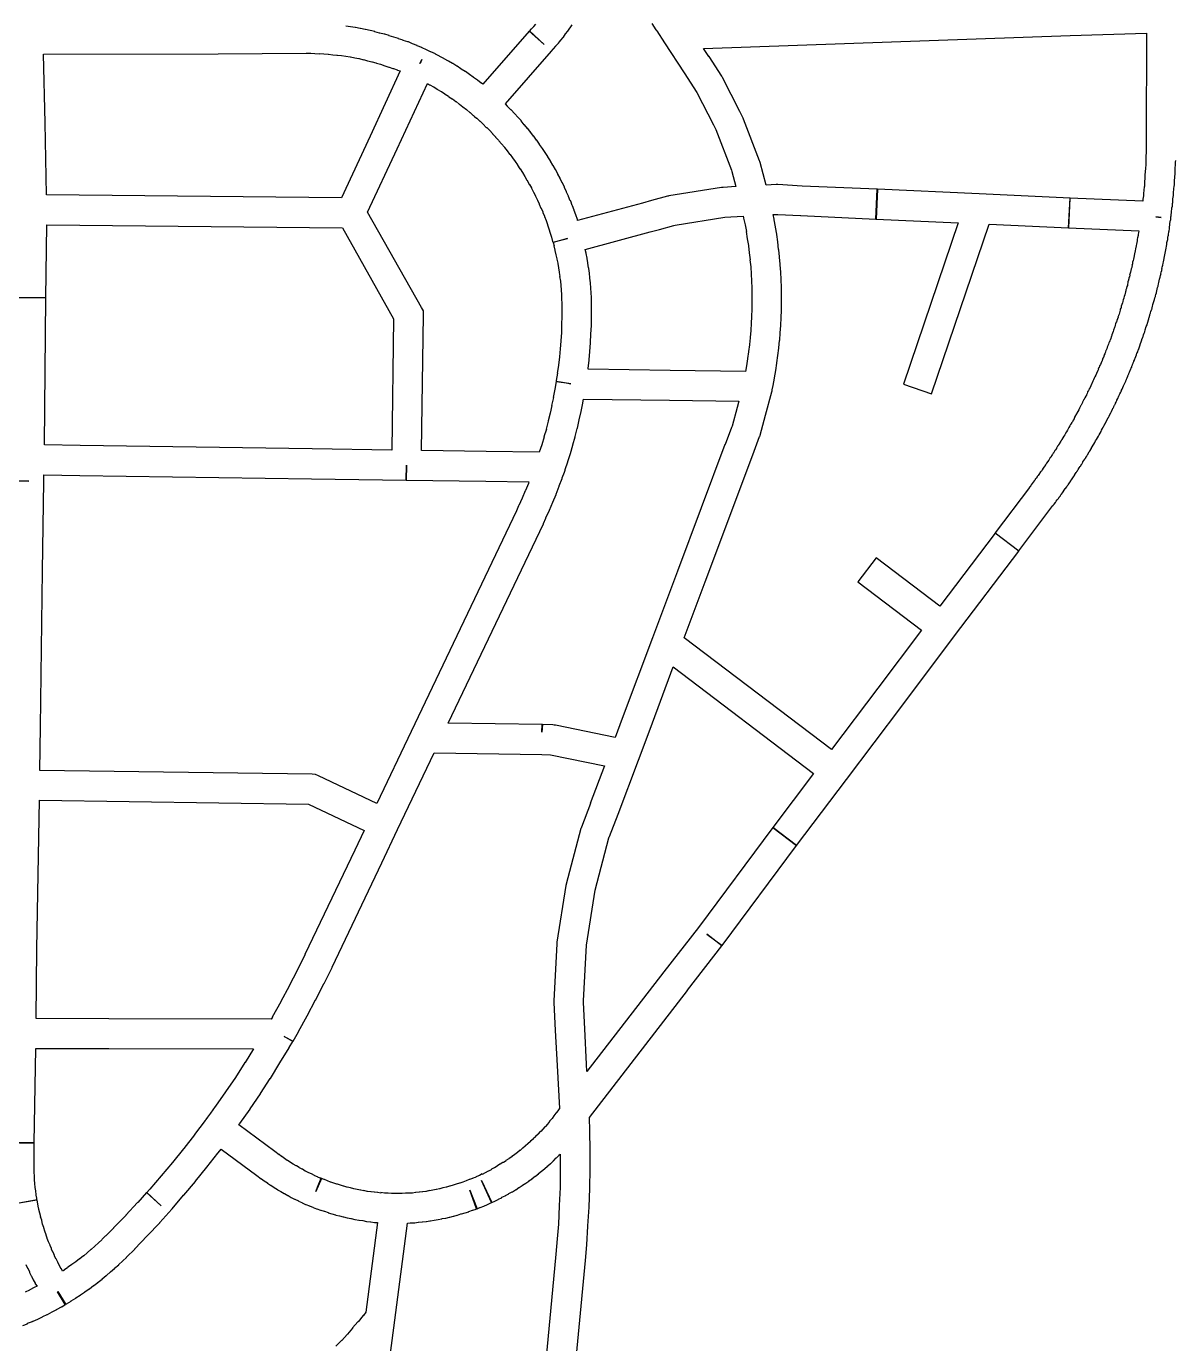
# Model space of a CAD drawing. Extents: x 0 to 1129, y 203 to 1017.
# Drawn here: x 725.52 to 768.95, y 365.07 to 414.87 of the extents above; entities that cross this region are included whole.
import ezdxf

# ---------------------------------------------------------------- set-up
doc = ezdxf.new("R2010")
doc.units = 0
doc.layers.get('0').update_dxf_attribs({"linetype": 'CONTINUOUS'})

msp = doc.modelspace()

# ---------------------------------------------------------------- linework, layer by layer
at = {"color": 1}
for points in [[(744.756019, 414.953049), (744.678397, 414.868383), (744.678397, 414.854384), (744.600797, 414.769718), (744.586799, 414.762719), (744.530354, 414.69923), (745.087754, 414.19123), (744.516243, 414.685119), (742.766465, 412.681341), (742.717088, 412.723674), (742.710089, 412.723674), (742.568977, 412.836563), (742.561978, 412.836563), (742.420867, 412.942408), (742.420867, 412.949407), (742.406869, 412.949407), (742.265758, 413.055252), (742.258759, 413.055252), (742.110581, 413.161074), (742.103582, 413.161074), (741.948359, 413.259851), (741.948359, 413.26685), (741.94136, 413.26685), (741.793205, 413.365651), (741.786206, 413.365651), (741.630961, 413.464406), (741.623962, 413.464406), (741.475807, 413.55614), (741.468807, 413.55614), (741.306541, 413.647873), (741.299542, 413.654872), (741.14432, 413.732495), (741.130321, 413.746493), (740.975099, 413.824115), (740.975099, 413.831114), (740.805766, 413.908737), (740.798767, 413.908737), (740.791768, 413.915736), (740.636545, 413.979247), (740.481323, 414.063914), (740.467325, 414.063914), (740.460326, 414.070913), (740.290993, 414.141446), (740.283993, 414.148445), (740.11466, 414.211956), (740.107661, 414.211956), (739.952461, 414.282489), (739.938237, 414.282489), (739.931238, 414.282489), (739.761905, 414.338934), (739.761905, 414.353158), (739.754906, 414.353158), (739.585572, 414.402535), (739.585572, 414.409534), (739.409172, 414.465979), (739.402173, 414.465979), (739.23284, 414.515356), (739.23284, 414.529355), (739.225841, 414.529355), (739.063552, 414.571688), (739.049553, 414.578687), (739.042554, 414.578687), (738.873221, 414.620998), (738.866222, 414.620998), (738.689844, 414.670398), (738.682845, 414.677397), (738.506445, 414.712686), (738.330045, 414.75502), (738.323046, 414.75502), (738.146668, 414.790286), (738.132444, 414.790286), (737.956066, 414.825575), (737.949067, 414.825575), (737.772667, 414.853797), (737.765668, 414.853797), (737.58929, 414.88202)], [(749.158482, 414.980391), (749.306638, 414.747569), (749.313637, 414.74057), (749.313637, 414.733571), (749.33486, 414.712348), (749.341859, 414.705348), (749.631148, 414.253793), (750.37197, 413.11786), (750.858792, 412.377038), (751.486748, 411.149348), (751.571415, 410.972971), (752.164081, 409.441927), (752.17808, 409.385482), (752.326235, 408.813971), (751.853524, 408.785749), (751.818235, 408.785749), (751.790013, 408.77875), (749.800369, 408.461261), (749.772146, 408.454262), (749.743924, 408.454262), (749.144191, 408.284928), (748.798457, 408.193195), (746.350191, 407.537017), (746.343192, 407.565239), (746.343192, 407.572238), (746.279703, 407.741572), (746.279703, 407.748571), (746.216214, 407.910837), (746.216214, 407.924835), (746.15977, 408.087124), (746.145546, 408.101123), (746.089101, 408.263412), (746.089101, 408.27741), (746.075103, 408.27741), (746.004525, 408.439676), (746.004525, 408.4539), (745.933992, 408.6091), (745.933992, 408.616099), (745.85637, 408.785433), (745.85637, 408.792432), (745.778747, 408.954698), (745.778747, 408.961697), (745.771748, 408.961697), (745.687081, 409.123964), (745.687081, 409.130963), (745.602415, 409.286162), (745.602415, 409.300386), (745.510704, 409.455586), (745.510704, 409.462585), (745.426037, 409.617807), (745.419038, 409.624807), (745.327305, 409.780051), (745.320305, 409.780051), (745.320305, 409.79405), (745.228594, 409.942228), (745.221595, 409.942228), (745.221595, 409.949227), (745.122818, 410.097382), (745.016973, 410.252604), (745.016973, 410.259603), (744.911151, 410.407759), (744.911151, 410.414758), (744.805329, 410.570003), (744.79833, 410.570003), (744.692508, 410.718158), (744.685509, 410.718158), (744.579687, 410.859269), (744.579687, 410.866268), (744.572687, 410.866268), (744.466865, 411.007379), (744.452641, 411.014378), (744.339753, 411.15549), (744.332753, 411.15549), (744.219865, 411.296601), (744.212865, 411.310599), (744.09291, 411.437599), (744.085911, 411.437599), (743.973022, 411.571643), (743.966023, 411.578642), (743.839023, 411.712687), (743.832023, 411.719686), (743.705046, 411.846686), (743.698047, 411.853685), (743.620447, 411.938351), (745.363158, 413.935085), (745.426669, 414.005641), (745.433668, 414.019639), (745.525379, 414.125483), (745.532378, 414.125483), (745.532378, 414.132482), (745.624112, 414.23126), (745.624112, 414.238259), (745.631111, 414.238259), (745.708734, 414.344081), (745.715733, 414.344081), (745.715733, 414.351081), (745.807444, 414.456903), (745.807444, 414.463902), (745.814443, 414.463902), (745.892042, 414.583835), (745.983776, 414.696724), (746.061376, 414.809613), (746.068375, 414.816612), (746.13893, 414.936567)], [(745.559652, 356.807347), (746.646185, 368.209124), (746.695586, 368.801791), (746.695586, 368.80879), (746.737919, 369.514346), (746.737919, 369.521345), (746.787297, 370.2269), (746.787297, 370.2339), (746.815519, 370.953566), (746.815519, 370.960565), (746.822518, 371.666121), (746.822518, 371.67312), (746.822518, 372.378676), (746.822518, 372.385675), (746.815519, 373.105319), (746.815519, 373.112318), (746.794296, 373.613251), (750.498474, 378.425162), (750.498474, 378.439161), (751.80374, 380.111339), (751.239296, 380.555827), (751.810784, 380.118406), (754.625962, 383.907228), (753.729895, 384.577517), (750.91474, 380.802783), (749.609451, 379.123561), (746.702562, 375.355894), (746.688564, 375.638116), (746.625053, 376.971605), (746.568608, 377.96645), (746.568608, 378.001739), (746.568608, 378.029961), (746.681497, 380.132494), (747.013097, 382.213894), (747.535231, 384.196494), (747.54223, 384.224716), (747.556228, 384.245939), (747.880783, 385.085562), (747.880783, 385.092561), (748.649828, 387.131605), (749.087295, 388.30285), (749.962184, 390.652339), (755.267961, 386.630672), (753.729828, 384.584561), (754.625895, 383.907228), (756.509739, 386.397827), (758.598184, 389.170672), (760.594895, 391.823561), (763.022006, 395.033827), (762.125961, 395.711161), (760.037517, 392.95245), (757.631561, 394.779827), (756.947161, 393.876716), (759.353117, 392.049339), (757.695073, 389.848005), (755.945295, 387.533783), (750.37845, 391.76005), (751.175739, 393.876716), (752.967828, 398.66745), (753.228895, 399.365961), (753.250118, 399.394183), (753.250118, 399.422406), (753.45474, 400.177339), (753.687585, 401.059294), (753.701583, 401.087517), (753.701583, 401.122783), (753.701583, 401.136781), (753.736872, 401.292004), (753.736872, 401.299003), (753.78625, 401.574181), (753.78625, 401.58118), (753.842694, 401.856358), (753.842694, 401.863357), (753.88505, 402.138535), (753.88505, 402.145534), (753.88505, 402.152533), (753.920316, 402.427688), (753.920316, 402.434687), (753.955583, 402.709843), (753.955583, 402.716842), (753.983805, 402.991997), (753.990804, 402.998996), (753.990804, 403.005996), (754.004802, 403.281151), (754.004802, 403.28815), (754.026026, 403.563305), (754.026026, 403.570305), (754.040024, 403.852527), (754.040024, 403.866525), (754.054248, 404.134659), (754.054248, 404.148657), (754.061247, 404.430879), (754.061247, 404.437878), (754.061247, 404.713034), (754.061247, 404.720033), (754.054248, 405.002255), (754.054248, 405.009254), (754.040024, 405.291476), (754.040024, 405.298475), (754.026026, 405.573653), (754.026026, 405.580652), (754.004802, 405.85583), (754.004802, 405.86283), (754.004802, 405.876828), (753.983579, 406.144939), (753.983579, 406.158937), (753.955357, 406.427048), (753.955357, 406.441046), (753.948358, 406.441046), (753.920136, 406.723269), (753.913137, 406.723269), (753.913137, 406.730268), (753.877848, 406.998356), (753.877848, 407.01258), (753.82847, 407.280669), (753.82847, 407.294893), (753.77907, 407.562981), (753.77907, 407.577205), (753.743803, 407.753583), (753.856692, 407.760582), (753.920181, 407.760582), (754.773892, 407.718271), (754.780891, 407.718271), (757.624269, 407.584204), (757.673669, 408.713093), (754.837335, 408.833026), (753.920113, 408.889471), (753.884847, 408.889471), (753.856625, 408.889471), (753.475602, 408.868248), (753.249824, 409.729026), (753.242825, 409.764292), (753.221602, 409.792514), (752.621891, 411.365914), (752.607893, 411.401181), (752.600894, 411.429403), (752.480961, 411.655181), (751.831849, 412.939315), (751.810626, 412.967537), (751.796628, 412.98876), (751.31685, 413.729605), (751.309851, 413.729605), (751.112296, 414.032982), (764.96234, 414.526871), (767.848073, 414.618582), (767.841074, 410.611026), (767.841074, 410.547538), (767.841074, 410.484049), (767.841074, 410.434649), (767.841074, 410.42765), (767.841074, 410.300627), (767.841074, 410.293628), (767.841074, 410.286629), (767.841074, 410.223118), (767.841074, 410.187829), (767.841074, 410.159606), (767.841074, 410.12434), (767.841074, 410.117341), (767.827076, 409.955052), (767.827076, 409.948053), (767.827076, 409.941054), (767.827076, 409.91983), (767.827076, 409.898607), (767.827076, 409.863341), (767.827076, 409.79983), (767.827076, 409.79283), (767.820077, 409.729342), (767.820077, 409.722343), (767.820077, 409.665898), (767.820077, 409.658899), (767.820077, 409.602455), (767.813078, 409.54601), (767.813078, 409.482499), (767.813078, 409.4755), (767.806079, 409.412011), (767.806079, 409.405012), (767.806079, 409.348567), (767.792081, 409.285056), (767.792081, 409.278057), (767.792081, 409.214568), (767.792081, 409.207569), (767.792081, 409.165236), (767.792081, 409.158237), (767.785081, 409.094726), (767.778082, 409.031214), (767.778082, 408.967726), (767.778082, 408.960726), (767.771083, 408.911326), (767.771083, 408.897328), (767.771083, 408.84795), (767.771083, 408.840951), (767.771083, 408.826953), (767.756859, 408.791687), (767.756859, 408.784687), (767.74986, 408.700021), (767.74986, 408.650643), (767.742861, 408.580065), (767.735862, 408.523621), (767.735862, 408.460132), (767.714639, 408.333132), (767.714639, 408.326133), (767.714639, 408.312135), (767.714639, 408.262734), (764.955905, 408.382668), (764.906505, 407.253779), (767.559394, 407.14089), (767.559394, 407.133891), (767.545396, 407.08449), (767.545396, 407.063267), (767.538397, 407.01389), (767.531398, 406.971534), (767.510174, 406.879823), (767.503175, 406.830423), (767.503175, 406.8092), (767.496176, 406.773911), (767.496176, 406.766911), (767.489177, 406.703423), (767.467954, 406.632845), (767.460955, 406.583467), (767.460955, 406.569469), (767.432733, 406.45658), (767.432733, 406.449581), (767.425734, 406.393136), (767.425734, 406.386137), (767.397511, 406.273248), (767.397511, 406.266249), (767.390512, 406.209805), (767.383513, 406.202806), (767.369515, 406.139317), (767.355517, 406.068739), (767.362516, 406.068739), (767.348518, 406.019361), (767.327294, 405.95585), (767.320295, 405.892361), (767.299072, 405.828873), (767.31307, 405.828873), (767.291847, 405.772428), (767.291847, 405.758204), (767.277623, 405.708826), (767.277623, 405.701827), (767.2564, 405.645383), (767.263399, 405.645383), (767.249175, 405.581894), (767.213909, 405.461961), (767.220908, 405.461961), (767.20691, 405.39845), (767.20691, 405.391451), (767.199911, 405.391451), (767.185912, 405.34914), (767.185912, 405.327917), (767.171914, 405.285583), (767.171914, 405.278584), (767.150691, 405.215096), (767.150691, 405.208097), (767.129468, 405.088141), (767.129468, 405.081142), (767.108245, 405.031764), (767.094247, 404.968253), (767.094247, 404.961254), (767.073023, 404.911854), (767.073023, 404.904854), (767.066024, 404.855454), (767.059025, 404.855454), (767.059025, 404.841456), (767.030803, 404.728567), (767.002581, 404.657989), (767.00958, 404.657989), (766.995356, 404.608611), (766.995356, 404.594613), (766.974133, 404.538169), (766.960135, 404.481724), (766.960135, 404.474725), (766.938911, 404.418281), (766.924913, 404.361836), (766.917914, 404.354837), (766.896691, 404.291326), (766.896691, 404.284327), (766.889692, 404.24906), (766.889692, 404.234836), (766.882693, 404.213613), (766.86147, 404.178324), (766.86147, 404.164326), (766.854471, 404.150102), (766.854471, 404.143103), (766.81216, 403.987881), (766.790937, 403.938503), (766.790937, 403.931504), (766.769714, 403.875059), (766.776713, 403.875059), (766.734379, 403.755104), (766.713156, 403.691615), (766.706157, 403.691615), (766.684934, 403.628126), (766.670936, 403.578726), (766.670936, 403.564728), (766.649713, 403.51535), (766.649713, 403.508351), (766.642714, 403.494353), (766.642714, 403.487354), (766.607425, 403.388553), (766.607425, 403.381554), (766.593426, 403.332154), (766.565204, 403.27571), (766.572203, 403.27571), (766.543981, 403.212221), (766.536982, 403.205222), (766.536982, 403.190998), (766.529983, 403.162776), (766.487627, 403.035798), (766.473629, 403.028799), (766.459405, 402.979422), (766.459405, 402.965198), (766.452406, 402.958198), (766.438407, 402.915865), (766.431408, 402.908866), (766.41741, 402.852422), (766.389188, 402.803044), (766.389188, 402.789046), (766.367965, 402.739646), (766.346742, 402.683201), (766.346742, 402.676202), (766.325518, 402.626802), (766.318519, 402.612804), (766.297296, 402.563403), (766.297296, 402.556404), (766.276073, 402.49996), (766.276073, 402.492961), (766.25485, 402.450627), (766.247851, 402.436629), (766.240852, 402.40134), (766.240852, 402.394341), (766.21263, 402.330852), (766.20563, 402.323853), (766.170364, 402.239186), (766.170364, 402.225188), (766.149141, 402.182855), (766.142142, 402.182855), (766.142142, 402.168857), (766.135143, 402.154858), (766.135143, 402.147859), (766.10692, 402.084371), (766.078698, 402.03497), (766.078698, 402.027971), (766.064474, 401.971527), (766.050476, 401.971527), (766.029253, 401.908038), (766.036252, 401.908038), (766.00803, 401.865682), (766.00803, 401.858683), (765.958652, 401.745794), (765.93043, 401.682306), (765.902208, 401.625861), (765.902208, 401.618862), (765.873985, 401.569484), (765.852762, 401.51304), (765.852762, 401.506041), (765.82454, 401.463708), (765.82454, 401.456708), (765.796318, 401.393197), (765.789319, 401.371974), (765.78232, 401.364975), (765.747053, 401.280308), (765.718831, 401.223864), (765.690609, 401.174486), (765.690609, 401.160262), (765.68361, 401.160262), (765.655387, 401.110885), (765.662386, 401.110885), (765.62712, 401.05444), (765.62712, 401.047441), (765.605897, 400.998063), (765.612896, 400.998063), (765.57763, 400.941619), (765.57763, 400.93462), (765.57763, 400.927621), (765.549407, 400.878221), (765.542408, 400.871222), (765.521185, 400.828888), (765.499962, 400.772444), (765.499962, 400.765445), (765.485964, 400.765445), (765.436564, 400.659623), (765.436564, 400.652623), (765.408341, 400.596179), (765.401342, 400.596179), (765.380119, 400.546801), (765.37312, 400.539802), (765.32372, 400.43398), (765.288453, 400.370469), (765.260231, 400.314025), (765.232009, 400.271714), (765.232009, 400.264715), (765.19672, 400.20827), (765.19672, 400.201271), (765.161431, 400.151894), (765.161431, 400.137895), (765.133209, 400.095562), (765.133209, 400.088563), (765.111985, 400.046252), (765.111985, 400.032028), (765.076696, 399.98265), (765.048474, 399.926206), (765.048474, 399.919207), (765.013208, 399.876896), (765.013208, 399.869897), (764.984985, 399.820519), (764.949719, 399.764075), (764.921497, 399.707631), (764.914498, 399.700631), (764.886275, 399.658298), (764.865052, 399.608898), (764.829763, 399.538365), (764.794474, 399.488965), (764.794474, 399.481966), (764.759208, 399.432566), (764.759208, 399.425566), (764.723941, 399.376166), (764.73094, 399.376166), (764.653318, 399.249166), (764.653318, 399.242167), (764.632095, 399.213945), (764.625096, 399.206946), (764.603873, 399.171679), (764.596873, 399.16468), (764.561607, 399.108236), (764.561607, 399.101237), (764.52634, 399.051859), (764.498118, 399.002481), (764.491119, 398.995482), (764.448786, 398.924927), (764.448786, 398.917928), (764.413519, 398.861483), (764.40652, 398.854484), (764.392522, 398.840486), (764.357255, 398.784041), (764.336032, 398.741708), (764.322034, 398.734709), (764.300811, 398.685331), (764.286587, 398.678332), (764.265364, 398.628955), (764.251366, 398.614956), (764.230143, 398.572623), (764.216144, 398.572623), (764.194921, 398.53029), (764.180923, 398.523291), (764.1597, 398.466846), (764.075033, 398.353957), (764.05381, 398.318668), (764.039812, 398.297445), (764.004523, 398.255089), (764.004523, 398.24809), (763.997524, 398.24809), (763.990525, 398.219868), (763.969302, 398.20587), (763.948078, 398.170581), (763.93408, 398.156582), (763.93408, 398.149583), (763.912857, 398.10725), (763.891634, 398.086027), (763.877636, 398.05076), (763.863412, 398.043761), (763.856413, 398.036762), (763.849414, 398.029763), (763.785902, 397.931008), (763.750613, 397.895719), (763.722391, 397.853385), (763.715392, 397.839387), (763.680125, 397.797054), (763.680125, 397.790055), (763.644836, 397.747699), (763.644836, 397.733701), (763.609547, 397.691345), (763.567236, 397.641967), (763.531947, 397.585523), (763.496658, 397.536145), (763.461392, 397.486745), (763.461392, 397.479746), (763.426125, 397.444457), (763.426125, 397.437458), (762.127903, 395.730036), (763.031014, 395.045636), (764.315103, 396.75308), (764.322102, 396.760079), (764.350324, 396.802435), (764.357323, 396.802435), (764.357323, 396.809434), (764.406701, 396.865879), (764.44199, 396.915279), (764.477256, 396.971723), (764.51959, 397.021101), (764.554879, 397.077545), (764.561878, 397.077545), (764.561878, 397.084544), (764.597144, 397.126855), (764.597144, 397.133854), (764.632433, 397.183232), (764.639433, 397.190231), (764.674699, 397.232564), (764.702921, 397.274898), (764.780544, 397.394853), (764.794542, 397.401852), (764.801541, 397.408852), (764.801541, 397.415851), (764.829763, 397.45114), (764.836762, 397.465138), (764.850761, 397.500427), (764.864985, 397.507426), (764.871984, 397.521424), (764.900206, 397.549647), (764.907205, 397.57087), (764.914204, 397.577869), (764.935427, 397.613158), (764.942426, 397.620157), (764.977715, 397.662468), (764.977715, 397.676692), (764.984714, 397.683691), (765.019981, 397.726024), (765.019981, 397.733023), (765.090559, 397.838845), (765.125826, 397.89529), (765.125826, 397.902289), (765.161092, 397.9446), (765.161092, 397.958824), (765.196381, 398.001134), (765.20338, 398.008134), (765.20338, 398.015133), (765.231602, 398.06451), (765.238602, 398.071509), (765.266824, 398.11382), (765.273823, 398.120819), (765.309112, 398.177264), (765.344401, 398.226641), (765.365624, 398.254863), (765.365624, 398.261863), (765.400913, 398.318307), (765.407912, 398.325306), (765.450246, 398.395839), (765.450246, 398.402838), (765.485535, 398.459283), (765.520801, 398.50866), (765.520801, 398.522884), (765.556068, 398.565195), (765.556068, 398.572194), (765.591357, 398.628639), (765.591357, 398.635638), (765.61258, 398.66386), (765.619579, 398.670859), (765.690135, 398.790792), (765.697134, 398.805016), (765.732423, 398.854394), (765.732423, 398.861393), (765.767712, 398.917837), (765.760713, 398.917837), (765.796002, 398.974282), (765.838313, 399.03777), (765.866535, 399.080104), (765.894757, 399.143615), (765.901756, 399.143615), (765.929978, 399.20006), (765.929978, 399.207059), (765.965267, 399.256459), (766.000534, 399.312903), (766.000534, 399.319902), (766.0358, 399.376347), (766.0358, 399.383346), (766.064023, 399.432746), (766.099312, 399.489191), (766.099312, 399.49619), (766.134601, 399.552634), (766.134601, 399.559633), (766.155824, 399.609011), (766.184046, 399.665455), (766.191045, 399.672454), (766.219267, 399.728899), (766.226266, 399.735898), (766.254489, 399.785276), (766.282711, 399.848787), (766.28971, 399.848787), (766.317932, 399.905231), (766.317932, 399.91223), (766.381444, 400.018075), (766.381444, 400.025074), (766.402667, 400.081519), (766.416891, 400.088518), (766.438114, 400.130874), (766.438114, 400.137873), (766.438114, 400.151871), (766.501625, 400.257693), (766.501625, 400.264692), (766.529847, 400.31407), (766.55807, 400.370514), (766.565069, 400.377513), (766.565069, 400.384512), (766.579067, 400.43389), (766.593065, 400.43389), (766.614288, 400.490334), (766.614288, 400.504333), (766.64251, 400.553733), (766.64951, 400.560732), (766.677732, 400.617176), (766.677732, 400.624175), (766.705954, 400.666531), (766.705954, 400.68053), (766.734176, 400.72993), (766.734176, 400.736929), (766.769443, 400.80044), (766.811799, 400.899218), (766.811799, 400.906217), (766.818798, 400.913216), (766.818798, 400.927214), (766.84702, 400.976615), (766.875242, 401.040103), (766.882241, 401.047102), (766.910463, 401.096503), (766.896465, 401.096503), (766.931732, 401.159991), (766.959954, 401.223503), (766.988176, 401.287014), (767.044621, 401.406947), (767.065844, 401.463391), (767.065844, 401.470391), (767.094066, 401.519791), (767.094066, 401.533789), (767.122288, 401.583167), (767.122288, 401.590166), (767.15051, 401.64661), (767.15051, 401.653609), (767.171734, 401.710054), (767.185732, 401.731277), (767.185732, 401.745275), (767.206955, 401.794675), (767.206955, 401.801674), (767.242221, 401.893385), (767.25622, 401.893385), (767.25622, 401.900384), (767.277443, 401.977984), (767.291667, 401.977984), (767.291667, 401.992208), (767.298666, 402.013431), (767.298666, 402.02743), (767.326888, 402.069763), (767.326888, 402.076762), (767.326888, 402.083761), (767.348111, 402.140206), (767.348111, 402.147205), (767.369334, 402.203649), (767.376333, 402.210648), (767.404556, 402.274159), (767.397556, 402.274159), (767.41878, 402.323537), (767.447002, 402.387048), (767.468225, 402.450537), (767.489448, 402.521093), (767.503446, 402.528092), (767.51767, 402.570402), (767.51767, 402.577402), (767.538893, 402.633846), (767.538893, 402.640845), (767.545892, 402.640845), (767.59527, 402.789001), (767.59527, 402.810224), (767.609268, 402.817223), (767.609268, 402.824222), (767.616267, 402.845445), (767.630491, 402.887778), (767.651714, 402.95129), (767.679937, 403.014778), (767.679937, 403.021777), (767.679937, 403.028777), (767.715226, 403.12051), (767.715226, 403.127509), (767.722225, 403.141507), (767.736223, 403.205019), (767.736223, 403.212018), (767.764445, 403.275506), (767.785668, 403.324907), (767.785668, 403.338905), (767.799892, 403.388282), (767.799892, 403.395282), (767.842203, 403.522282), (767.842203, 403.529281), (767.870425, 403.592792), (767.891649, 403.656303), (767.933982, 403.811503), (767.940981, 403.811503), (767.940981, 403.832726), (767.940981, 403.839725), (767.94798, 403.867947), (767.969203, 403.903236), (767.969203, 403.910236), (767.983201, 403.959613), (767.983201, 403.973611), (768.004425, 404.030056), (768.004425, 404.044054), (768.018423, 404.093432), (768.039646, 404.156943), (768.046645, 404.163942), (768.060643, 404.227431), (768.081866, 404.290919), (768.095865, 404.347364), (768.095865, 404.361588), (768.117088, 404.432121), (768.152354, 404.54501), (768.152354, 404.552009), (768.166578, 404.608453), (768.187801, 404.664898), (768.187801, 404.678896), (768.201799, 404.73534), (768.223023, 404.798829), (768.223023, 404.805828), (768.251245, 404.932828), (768.265243, 404.996317), (768.286466, 405.052761), (768.286466, 405.066985), (768.286466, 405.073985), (768.300464, 405.123385), (768.300464, 405.137383), (768.321687, 405.186783), (768.321687, 405.193782), (768.342911, 405.320805), (768.364134, 405.384294), (768.364134, 405.391293), (768.378132, 405.454804), (768.399355, 405.525359), (768.392356, 405.525359), (768.406354, 405.57476), (768.406354, 405.581759), (768.427577, 405.645247), (768.427577, 405.652247), (768.441575, 405.715758), (768.434576, 405.715758), (768.4488, 405.772202), (768.470023, 405.842735), (768.470023, 405.849734), (768.477023, 405.913246), (768.498246, 405.96969), (768.505245, 406.033179), (768.533467, 406.167246), (768.533467, 406.174245), (768.547465, 406.237734), (768.575687, 406.357689), (768.575687, 406.364688), (768.582687, 406.428177), (768.589686, 406.491666), (768.589686, 406.498665), (768.610909, 406.555109), (768.610909, 406.562108), (768.617908, 406.625597), (768.617908, 406.632596), (768.617908, 406.639595), (768.624907, 406.69604), (768.624907, 406.703039), (768.64613, 406.773572), (768.653129, 406.815928), (768.660128, 406.886461), (768.660128, 406.89346), (768.667127, 406.949904), (768.681126, 406.963903), (768.688125, 407.013303), (768.688125, 407.020302), (768.688125, 407.027301), (768.695124, 407.083745), (768.695124, 407.097969), (768.702123, 407.14028), (768.702123, 407.154504), (768.716121, 407.210949), (768.716121, 407.224947), (768.72312, 407.281391), (768.72312, 407.295615), (768.730119, 407.35206), (768.737119, 407.415548), (768.751117, 407.479037), (768.751117, 407.486036), (768.758116, 407.549548), (768.765115, 407.549548), (768.765115, 407.556547), (768.765115, 407.591813), (768.765115, 407.613036), (768.772114, 407.676525), (768.772114, 407.683524), (768.779113, 407.690523), (768.779113, 407.746968), (768.779113, 407.753967), (768.793111, 407.817455), (768.800111, 407.8739), (768.800111, 407.888124), (768.80711, 407.958657), (768.814109, 408.015101), (768.828107, 408.078613), (768.835106, 408.17739), (768.842105, 408.212657), (768.842105, 408.219656), (768.849104, 408.3537), (768.863103, 408.417212), (768.870102, 408.473656), (768.870102, 408.544212), (768.877101, 408.600656), (768.8841, 408.699434), (768.8841, 408.706433), (768.8841, 408.741699), (768.8841, 408.748698), (768.898324, 408.81221), (768.905323, 408.882765), (768.905323, 408.946254), (768.912322, 409.002698), (768.912322, 409.06621), (768.912322, 409.073209), (768.919321, 409.136698), (768.919321, 409.143697), (768.919321, 409.157921), (768.919321, 409.207298), (768.919321, 409.214297), (768.933319, 409.277786), (768.933319, 409.284785), (768.933319, 409.34123), (768.933319, 409.348229), (768.933319, 409.404673), (768.933319, 409.411672), (768.940319, 409.475161), (768.940319, 409.48216), (768.940319, 409.545671), (768.947318, 409.602116), (768.947318, 409.616114), (768.947318, 409.672559), (768.947318, 409.736047), (768.947318, 409.743046), (768.954317, 409.806558)], [(736.084956, 413.857711), (736.247222, 413.857711), (736.26122, 413.857711), (736.42351, 413.850712), (736.599887, 413.836714), (736.599887, 413.850712), (736.755109, 413.829489), (736.917376, 413.82249), (736.9316, 413.82249), (737.093866, 413.801266), (737.100865, 413.801266), (737.249021, 413.787268), (737.270244, 413.787268), (737.425444, 413.766045), (737.587733, 413.744822), (737.594732, 413.744822), (737.749977, 413.7166), (737.763975, 413.7166), (737.926264, 413.681333), (737.926264, 413.688332), (738.081486, 413.653066), (738.095484, 413.653066), (738.257773, 413.610733), (738.257773, 413.617732), (738.412973, 413.575376), (738.419972, 413.575376), (738.575194, 413.525998), (738.582193, 413.525998), (738.730371, 413.490709), (738.751594, 413.48371), (738.899772, 413.441377), (738.906772, 413.441377), (739.069038, 413.384932), (739.217216, 413.335555), (739.224215, 413.335555), (739.37237, 413.27911), (739.386594, 413.27911), (739.53475, 413.22971), (739.541749, 413.222711), (739.640549, 413.187422), (738.504594, 410.717977), (737.425082, 408.389644), (726.277305, 408.502533), (726.22086, 411.225977), (726.164416, 413.822422), (732.761371, 413.83642), (736.084956, 413.857711)], [(740.4594, 413.617845), (740.395889, 413.469667), (740.38889, 413.469667), (740.4594, 413.617845)], [(740.671044, 412.707667), (740.755711, 412.658289), (740.76271, 412.658289), (740.903821, 412.580667), (740.91082, 412.580667), (741.044865, 412.496), (741.051864, 412.489001), (741.192975, 412.404334), (741.199974, 412.404334), (741.334041, 412.319668), (741.34104, 412.312668), (741.475107, 412.228002), (741.482106, 412.214004), (741.609106, 412.129337), (741.616105, 412.129337), (741.750149, 412.030559), (741.757148, 412.030559), (741.877081, 411.931781), (741.89108, 411.924782), (742.01808, 411.825982), (742.14508, 411.734271), (742.159078, 411.720273), (742.279011, 411.614451), (742.28601, 411.614451), (742.405966, 411.508606), (742.419964, 411.501607), (742.455253, 411.466318), (742.532853, 411.395762), (742.539852, 411.395762), (742.652741, 411.289918), (742.666739, 411.282919), (742.779628, 411.17003), (742.786627, 411.17003), (742.899516, 411.050097), (742.91374, 411.043097), (743.026629, 410.930209), (743.132451, 410.81732), (743.13945, 410.803321), (743.245272, 410.690433), (743.252271, 410.683433), (743.358093, 410.570545), (743.372092, 410.549321), (743.477936, 410.436433), (743.477936, 410.429433), (743.583758, 410.302411), (743.583758, 410.295412), (743.68958, 410.168412), (743.68958, 410.161413), (743.781314, 410.041479), (743.795312, 410.027481), (743.887023, 409.907526), (743.887023, 409.900526), (743.985823, 409.76646), (743.992822, 409.75946), (744.084533, 409.63246), (744.084533, 409.625461), (744.1692, 409.491417), (744.183424, 409.484418), (744.268091, 409.350374), (744.268091, 409.343375), (744.359802, 409.202263), (744.359802, 409.195264), (744.437424, 409.061198), (744.444423, 409.054198), (744.522046, 408.898976), (744.536044, 408.898976), (744.606622, 408.771976), (744.606622, 408.757978), (744.684222, 408.6098), (744.754777, 408.468689), (744.761776, 408.454691), (744.832354, 408.299446), (744.839354, 408.299446), (744.902842, 408.158335), (744.902842, 408.151336), (744.966354, 408.00318), (744.973353, 407.996181), (745.036841, 407.85507), (745.036841, 407.841072), (745.10033, 407.692916), (745.10033, 407.685917), (745.156775, 407.537739), (745.156775, 407.53074), (745.213219, 407.375518), (745.213219, 407.368519), (745.262619, 407.220364), (745.319064, 407.058074), (745.319064, 407.051075), (745.368464, 406.90292), (745.361465, 406.90292), (745.403798, 406.740631), (745.417796, 406.726633), (745.417796, 406.719634), (745.96813, 406.846656), (745.424863, 406.705545), (745.46013, 406.571478), (745.45313, 406.571478), (745.495441, 406.409189), (745.495441, 406.395191), (745.53073, 406.239946), (745.566019, 406.07768), (745.566019, 406.070681), (745.601286, 405.915481), (745.601286, 405.901257), (745.629508, 405.746057), (745.629508, 405.739058), (745.65773, 405.576792), (745.65773, 405.569793), (745.678953, 405.421615), (745.671954, 405.421615), (745.700177, 405.245237), (745.714175, 405.075904), (745.714175, 405.068905), (745.728173, 404.906615), (745.728173, 404.899616), (745.735172, 404.737327), (745.735172, 404.730328), (745.742171, 404.575083), (745.742171, 404.561085), (745.74917, 404.40584), (745.74917, 404.398841), (745.74917, 404.229508), (745.74917, 404.222509), (745.74917, 403.912064), (745.74917, 403.905065), (745.742171, 403.601688), (745.742171, 403.594689), (745.735172, 403.291311), (745.735172, 403.284312), (745.713949, 402.995023), (745.713949, 402.9738), (745.685727, 402.684511), (745.685727, 402.677511), (745.664504, 402.374111), (745.664504, 402.367112), (745.629237, 402.070779), (745.629237, 402.056781), (745.579837, 401.760447), (745.594061, 401.760447), (745.544661, 401.485292), (745.544661, 401.478293), (745.537662, 401.450071), (745.918639, 401.400693), (746.095039, 401.358337), (745.537662, 401.450071), (745.495306, 401.160782), (745.495306, 401.153782), (745.431817, 400.843338), (745.438816, 400.843338), (745.368283, 400.539938), (745.382281, 400.539938), (745.311748, 400.250671), (745.311748, 400.243672), (745.24117, 399.954383), (745.24117, 399.940385), (745.156504, 399.644052), (745.170728, 399.644052), (745.078994, 399.354762), (745.085993, 399.354762), (744.99426, 399.051385), (745.001259, 399.051385), (744.902458, 398.77623), (742.898681, 398.804452), (740.450414, 398.839718), (740.52097, 403.954985), (740.52097, 404.117274), (740.450414, 404.244274), (738.411347, 407.849651), (739.526148, 410.241496), (740.671044, 412.707667)], [(764.963333, 408.382577), (761.527266, 408.537822), (757.689044, 408.7142), (757.6326, 407.585311), (760.737044, 407.4442), (758.662734, 401.341155), (759.728111, 400.981311), (761.908289, 407.387755), (764.906889, 407.253688), (764.963333, 408.382577)], [(719.638444, 407.443996), (725.155889, 407.387552), (725.1206, 404.621774), (726.249489, 404.607776), (726.284778, 407.373554), (737.460778, 407.253598), (739.394, 403.817554), (739.323444, 398.850443), (736.317778, 398.89982), (727.547711, 399.026843), (726.200111, 399.048066), (726.249489, 404.607844), (725.1206, 404.614843), (725.064155, 398.504709), (725.042932, 397.686265), (725.607377, 397.672266), (725.042932, 397.679266), (725.007643, 394.864088), (721.691555, 394.906444), (719.50431, 394.927667), (719.532532, 397.531178), (719.60311, 404.685489), (719.638444, 407.443996)], [(752.609044, 407.691042), (752.623268, 407.627531), (752.623268, 407.620532), (752.679713, 407.373599), (752.679713, 407.3666), (752.72909, 407.1126), (752.722091, 407.1126), (752.764447, 406.844511), (752.764447, 406.837512), (752.806758, 406.583512), (752.806758, 406.569514), (752.83498, 406.315514), (752.83498, 406.308515), (752.870269, 406.040381), (752.86327, 406.040381), (752.891492, 405.779337), (752.891492, 405.772338), (752.905716, 405.511271), (752.905716, 405.504272), (752.919714, 405.250272), (752.919714, 405.243273), (752.933938, 404.982228), (752.933938, 404.968004), (752.940938, 404.714004), (752.940938, 404.700006), (752.940938, 404.446006), (752.940938, 404.439007), (752.933938, 404.170896), (752.933938, 404.163897), (752.919714, 403.909897), (752.919714, 403.902898), (752.912715, 403.641831), (752.912715, 403.634832), (752.898717, 403.380832), (752.898717, 403.373833), (752.870495, 403.112766), (752.870495, 403.098768), (752.842273, 402.844768), (752.842273, 402.830769), (752.806984, 402.576769), (752.806984, 402.56977), (752.771717, 402.31577), (752.771717, 402.301772), (752.729384, 402.040705), (752.736383, 402.040705), (752.694027, 401.829039), (749.843583, 401.864305), (746.746205, 401.906661), (746.746205, 401.927884), (746.746205, 401.934883), (746.781494, 402.252372), (746.781494, 402.259371), (746.809716, 402.576882), (746.816715, 402.583881), (746.837938, 402.90137), (746.837938, 402.915368), (746.851937, 403.23288), (746.851937, 403.239879), (746.87316, 403.557367), (746.87316, 403.564367), (746.880159, 403.881878), (746.880159, 403.888877), (746.880159, 404.206366), (746.880159, 404.22059), (746.880159, 404.227589), (746.880159, 404.234588), (746.880159, 404.418055), (746.880159, 404.432053), (746.87316, 404.608453), (746.87316, 404.615452), (746.866161, 404.79183), (746.866161, 404.798829), (746.851937, 404.975229), (746.851937, 404.982228), (746.837938, 405.16565), (746.837938, 405.179874), (746.816715, 405.356252), (746.816715, 405.363251), (746.802717, 405.539651), (746.795718, 405.54665), (746.774495, 405.723028), (746.774495, 405.730027), (746.767496, 405.744251), (746.739274, 405.920629), (746.739274, 405.927628), (746.711051, 406.096961), (746.711051, 406.10396), (746.711051, 406.110959), (746.675785, 406.280293), (746.675785, 406.287292), (746.675785, 406.294291), (746.640518, 406.435402), (749.095852, 407.098647), (749.441563, 407.197402), (749.984829, 407.34558), (750.041274, 407.359578), (751.918074, 407.655911), (752.609044, 407.691042)], [(768.208889, 407.676818), (768.3994, 407.648596), (768.208889, 407.669819), (768.208889, 407.676818)], [(746.576556, 400.776508), (749.829178, 400.734152), (752.439711, 400.698885), (752.376222, 400.466063), (752.192778, 399.760508), (752.171555, 399.711108), (751.924599, 399.069041), (751.9176, 399.069041), (750.125466, 394.27833), (749.180044, 391.759485), (748.037022, 388.704441), (747.768933, 387.984774), (745.5182, 388.450441), (745.461755, 388.45744), (745.419422, 388.464439), (745.024311, 388.471438), (745.017312, 388.471438), (745.003313, 388.189216), (745.010313, 388.471438), (741.461357, 388.527883), (745.059713, 396.07026), (745.059713, 396.077259), (745.151424, 396.281882), (745.151424, 396.288881), (745.28549, 396.578147), (745.28549, 396.585146), (745.412468, 396.881502), (745.419467, 396.881502), (745.419467, 396.888502), (745.539423, 397.177768), (745.539423, 397.184767), (745.659356, 397.488145), (745.659356, 397.495144), (745.772245, 397.784433), (745.772245, 397.791432), (745.772245, 397.80543), (745.849867, 398.017097), (745.878089, 398.094719), (745.878089, 398.101718), (745.885089, 398.115717), (745.983866, 398.41205), (745.983866, 398.419049), (746.0756, 398.722449), (746.0756, 398.729448), (746.167311, 399.039893), (746.17431, 399.039893), (746.17431, 399.046892), (746.251932, 399.357336), (746.251932, 399.364335), (746.336599, 399.67478), (746.343598, 399.681779), (746.414176, 399.992223), (746.414176, 399.999223), (746.484709, 400.309667), (746.484709, 400.316666), (746.54822, 400.627111), (746.54822, 400.63411), (746.576556, 400.776508)], [(739.880822, 398.285953), (739.873823, 397.714442), (742.886556, 397.672131), (744.509312, 397.650908), (744.495313, 397.601508), (744.495313, 397.594509), (744.375358, 397.319331), (744.368359, 397.312332), (744.25547, 397.037154), (744.25547, 397.030154), (744.128492, 396.754977), (744.121493, 396.747977), (744.036826, 396.550422), (740.06456, 388.217822), (738.759271, 385.494355), (736.557938, 386.531533), (736.437982, 386.587977), (736.318049, 386.594977), (726.023982, 386.743154), (726.052204, 388.38711), (726.129826, 394.292599), (726.17216, 397.665154), (726.179159, 397.919154), (727.533826, 397.897931), (736.296803, 397.770909), (739.866937, 397.714464), (739.880822, 398.285953)], [(740.925044, 387.406535), (744.996111, 387.343046), (745.320667, 387.336047), (747.366778, 386.912714), (746.830556, 385.494536), (746.837555, 385.494536), (746.491821, 384.591425), (746.484822, 384.563202), (746.477823, 384.541979), (745.913378, 382.446468), (745.913378, 382.425245), (745.906379, 382.389956), (745.567713, 380.252134), (745.560714, 380.216845), (745.560714, 380.188622), (745.454892, 378.029645), (745.447892, 377.994356), (745.454892, 377.966134), (745.504269, 376.9078), (745.574825, 375.581356), (745.659491, 373.958578), (745.610091, 373.895067), (745.610091, 373.888068), (745.539558, 373.78929), (745.532559, 373.782291), (745.454959, 373.683536), (745.454959, 373.676537), (745.384381, 373.584803), (745.377382, 373.570805), (745.292715, 373.479071), (745.292715, 373.472072), (745.208049, 373.373317), (745.215048, 373.373317), (745.130381, 373.281583), (745.116383, 373.267585), (745.038761, 373.182919), (745.031761, 373.175919), (744.954139, 373.084186), (744.940141, 373.084186), (744.862541, 372.999519), (744.855542, 372.985521), (744.763808, 372.900854), (744.756809, 372.893855), (744.672143, 372.809189), (744.672143, 372.80219), (744.573365, 372.72459), (744.573365, 372.717591), (744.474587, 372.625857), (744.375809, 372.548257), (744.36881, 372.541258), (744.284143, 372.456591), (744.270145, 372.456591), (744.178412, 372.371925), (744.178412, 372.378924), (744.079634, 372.301324), (744.072635, 372.294325), (743.973834, 372.223769), (743.966835, 372.209771), (743.868058, 372.139216), (743.861058, 372.132217), (743.762303, 372.068705), (743.755304, 372.061706), (743.635348, 371.991173), (743.649572, 371.984174), (743.543728, 371.920663), (743.52973, 371.920663), (743.423908, 371.85013), (743.416908, 371.85013), (743.318131, 371.786618), (743.311132, 371.779619), (743.205287, 371.716131), (743.198288, 371.716131), (743.092443, 371.659686), (743.085444, 371.645688), (742.979599, 371.59631), (742.965601, 371.59631), (742.859779, 371.532799), (742.85278, 371.532799), (742.739891, 371.469288), (742.739891, 371.483512), (742.641113, 371.427067), (742.627115, 371.420068), (742.493071, 371.363624), (742.493071, 371.356625), (742.387226, 371.321358), (742.387226, 371.314359), (742.380227, 371.314359), (742.260271, 371.272003), (742.253272, 371.272003), (742.140383, 371.222626), (742.013406, 371.173248), (742.013406, 371.180247), (741.900517, 371.137914), (741.886293, 371.130915), (741.76636, 371.095648), (741.759361, 371.095648), (741.646472, 371.060382), (741.519449, 371.025093), (741.51245, 371.025093), (741.399561, 370.989804), (741.378338, 370.989804), (741.265449, 370.954537), (741.25845, 370.954537), (741.145561, 370.926315), (741.131563, 370.926315), (741.011607, 370.898093), (741.004608, 370.898093), (740.884675, 370.86987), (740.877676, 370.86987), (740.75772, 370.841648), (740.75772, 370.855646), (740.623676, 370.827424), (740.616677, 370.827424), (740.496744, 370.806201), (740.489745, 370.806201), (740.369789, 370.791977), (740.355791, 370.791977), (740.235858, 370.784978), (740.228858, 370.784978), (740.108903, 370.763755), (740.101904, 370.763755), (739.98197, 370.756756), (739.967746, 370.756756), (739.847813, 370.756756), (739.840814, 370.756756), (739.713792, 370.749757), (739.706793, 370.749757), (739.579793, 370.749757), (739.572793, 370.749757), (739.438749, 370.749757), (739.32586, 370.749757), (739.311862, 370.749757), (739.191929, 370.756756), (739.18493, 370.756756), (739.05793, 370.756756), (739.050931, 370.756756), (738.916864, 370.777979), (738.916864, 370.763755), (738.796931, 370.784978), (738.789932, 370.784978), (738.669976, 370.791977), (738.655978, 370.791977), (738.543089, 370.8132), (738.528865, 370.8132), (738.408932, 370.827198), (738.401932, 370.827198), (738.27491, 370.855421), (738.27491, 370.848422), (738.162021, 370.869645), (738.140798, 370.869645), (738.020842, 370.897867), (737.893865, 370.926089), (737.886866, 370.926089), (737.76691, 370.961356), (737.76691, 370.954356), (737.639932, 370.989623), (737.632933, 370.989623), (737.520044, 371.024912), (737.506046, 371.024912), (737.393157, 371.060201), (737.386158, 371.060201), (737.273269, 371.095468), (737.252046, 371.102467), (737.139157, 371.137756), (737.026268, 371.173045), (737.026268, 371.180044), (737.005045, 371.180044), (736.899223, 371.222377), (736.892224, 371.222377), (736.779335, 371.271755), (736.765337, 371.271755), (736.666537, 371.314111), (736.461937, 370.827266), (736.539559, 371.045977), (736.652448, 371.321155), (736.638224, 371.328154), (736.617001, 371.328154), (736.532334, 371.363443), (736.518336, 371.377441), (736.412492, 371.419775), (736.405492, 371.426774), (736.292604, 371.483218), (736.186759, 371.532596), (736.165536, 371.539595), (736.059714, 371.596039), (736.052715, 371.596039), (735.946893, 371.659528), (735.939894, 371.666527), (735.834071, 371.715927), (735.827072, 371.729926), (735.72125, 371.78637), (735.707026, 371.78637), (735.601204, 371.849881), (735.594205, 371.856881), (735.49545, 371.920369), (735.488451, 371.927368), (735.382629, 371.99088), (735.37563, 371.997879), (735.276852, 372.068434), (735.269853, 372.068434), (735.171052, 372.13899), (735.164053, 372.145989), (735.065276, 372.216567), (735.065276, 372.209568), (734.910053, 372.336568), (733.548342, 373.345524), (733.576565, 373.387834), (733.583564, 373.387834), (733.971631, 373.93819), (733.97863, 373.952189), (734.35963, 374.516633), (734.35963, 374.523632), (734.733585, 375.088077), (734.740585, 375.095076), (735.100429, 375.680676), (735.453184, 376.259231), (735.453184, 376.26623), (735.587251, 376.492008), (735.262696, 376.682519), (735.594295, 376.499075), (735.798918, 376.858897), (735.798918, 376.865896), (736.130518, 377.458563), (736.130518, 377.465562), (736.448029, 378.065273), (736.462027, 378.072272), (736.758361, 378.679072), (736.76536, 378.686071), (737.068737, 379.292849), (737.068737, 379.299848), (738.945515, 383.243892), (739.545226, 384.506826), (740.925044, 387.406535)], [(726.009622, 385.614424), (736.176667, 385.466246), (738.279222, 384.471424), (737.933489, 383.730602), (736.0426, 379.786535), (736.049599, 379.786535), (735.753266, 379.186824), (735.753266, 379.179825), (735.449865, 378.594225), (735.449865, 378.587226), (735.139421, 378.00867), (735.132422, 377.994672), (734.807866, 377.416116), (734.814865, 377.416116), (734.77251, 377.338494), (728.634199, 377.352718), (725.88251, 377.359717), (725.917799, 379.998495), (726.009622, 385.614424)], [(725.254757, 372.667536), (725.812157, 372.660537), (725.868602, 376.230648), (728.627313, 376.223649), (734.102424, 376.209425), (733.784912, 375.701425), (733.777913, 375.694425), (733.418069, 375.137025), (733.425068, 375.137025), (733.044068, 374.593759), (733.044068, 374.58676), (732.663068, 374.043471), (732.656069, 374.036471), (732.472647, 373.782471), (732.366802, 373.634316), (732.303313, 373.549649), (732.310313, 373.549649), (732.267979, 373.500249), (732.274978, 373.500249), (731.8728, 372.971094), (731.865801, 372.964095), (731.463646, 372.442006), (731.456647, 372.435007), (731.033313, 371.91994), (731.040313, 371.91994), (730.609935, 371.41194), (730.179535, 370.90394), (730.172536, 370.896941), (730.066714, 370.784052), (730.617047, 370.276052), (730.052602, 370.784052), (729.728047, 370.410119), (729.721048, 370.40312), (729.269492, 369.930409), (729.269492, 369.916185), (728.810892, 369.443474), (728.803893, 369.436475), (728.514604, 369.140164), (728.500606, 369.133165), (728.380673, 369.013209), (728.373674, 368.999211), (728.23963, 368.879255), (728.105563, 368.752255), (728.098564, 368.752255), (727.964497, 368.632322), (727.957498, 368.632322), (727.823431, 368.519433), (727.816432, 368.505209), (727.682365, 368.392321), (727.675366, 368.392321), (727.534255, 368.279432), (727.527255, 368.272433), (727.386144, 368.166588), (727.230922, 368.060766), (727.223923, 368.046768), (727.082812, 367.955057), (727.075813, 367.940833), (726.934702, 367.849122), (726.927703, 367.835124), (726.885392, 367.8139), (726.843036, 367.8915), (726.836037, 367.898499), (726.772548, 368.011388), (726.772548, 368.025386), (726.709037, 368.138275), (726.702038, 368.145274), (726.638549, 368.279319), (726.63155, 368.279319), (726.58215, 368.392208), (726.58215, 368.399207), (726.525705, 368.526207), (726.518706, 368.533206), (726.462262, 368.646095), (726.462262, 368.660319), (726.412862, 368.780252), (726.412862, 368.787251), (726.356417, 368.914274), (726.356417, 368.921273), (726.307017, 369.048273), (726.307017, 369.055272), (726.264706, 369.175205), (726.264706, 369.189203), (726.215306, 369.316203), (726.172973, 369.45027), (726.172973, 369.457269), (726.130639, 369.584269), (726.130639, 369.591268), (726.095373, 369.725313), (726.095373, 369.732312), (726.053017, 369.859289), (726.060016, 369.859289), (726.024727, 370.0004), (726.024727, 370.007399), (725.98946, 370.141444), (725.98946, 370.148443), (725.961238, 370.268398), (725.961238, 370.282397), (725.933016, 370.423508), (725.919018, 370.508174), (724.811284, 370.303575)], [(724.803089, 370.318747), (725.917866, 370.509236), (725.910867, 370.551591), (725.910867, 370.56559), (725.889644, 370.685545), (725.889644, 370.706769), (725.875646, 370.833791), (725.875646, 370.847789), (725.854423, 370.974812), (725.854423, 370.98881), (725.840425, 371.115833), (725.840425, 371.129831), (725.826201, 371.256854), (725.826201, 371.270852), (725.819201, 371.397874), (725.819201, 371.411873), (725.812202, 371.538895), (725.812202, 371.552893), (725.812202, 371.679916), (725.812202, 371.693914), (725.805203, 371.820937), (725.805203, 371.84216), (725.805203, 371.983271), (725.805203, 371.99027), (725.812202, 372.660537), (725.247758, 372.660537)], [(725.379477, 365.753881), (725.562921, 365.824414), (725.562921, 365.838638), (725.746366, 365.909171), (725.753365, 365.91617), (725.767363, 365.91617), (725.943763, 365.99377), (725.943763, 366.000769), (726.120163, 366.078369), (726.127162, 366.078369), (726.134161, 366.092593), (726.303495, 366.17726), (726.310494, 366.17726), (726.486894, 366.268971), (726.493893, 366.268971), (726.493893, 366.27597), (726.670271, 366.360637), (726.670271, 366.374861), (726.684495, 366.374861), (726.846761, 366.466572), (726.860759, 366.466572), (726.980693, 366.551238), (726.69847, 367.031016), (726.70547, 367.038015), (727.001803, 366.551193), (727.037069, 366.579415), (727.206403, 366.671126), (727.206403, 366.68535), (727.213402, 366.68535), (727.382735, 366.791172), (727.389734, 366.798171), (727.544934, 366.903993), (727.559158, 366.903993), (727.559158, 366.910993), (727.714358, 367.016815), (727.721357, 367.016815), (727.721357, 367.023814), (727.89069, 367.143747), (727.897689, 367.143747), (728.052889, 367.26368), (728.059888, 367.26368), (728.21511, 367.376569), (728.21511, 367.390793), (728.229108, 367.390793), (728.377286, 367.510726), (728.384285, 367.510726), (728.384285, 367.517725), (728.532441, 367.644748), (728.546665, 367.644748), (728.546665, 367.651747), (728.69482, 367.778747), (728.701819, 367.785746), (728.84293, 367.905679), (728.849929, 367.919677), (729.005152, 368.046677), (729.005152, 368.060676), (729.153307, 368.187676), (729.160306, 368.194675), (729.29435, 368.328742), (729.30135, 368.335741), (729.611794, 368.646185), (729.611794, 368.653184), (730.084505, 369.140029), (730.084505, 369.147028), (730.557238, 369.640917), (730.564238, 369.654915), (730.89586, 370.021804), (731.015793, 370.148804), (731.015793, 370.155803), (731.022792, 370.162802), (731.460237, 370.677846), (731.467236, 370.677846), (731.904703, 371.19998), (731.904703, 371.206979), (731.911702, 371.206979), (732.335035, 371.736157), (732.342034, 371.743156), (732.758323, 372.272334), (732.758323, 372.279333), (732.765322, 372.279333), (732.881711, 372.427556)], [(732.881711, 372.427556), (734.222289, 371.42569), (734.391622, 371.298668), (734.398622, 371.298668), (734.504466, 371.228135), (734.504466, 371.221135), (734.624399, 371.143536), (734.631398, 371.143536), (734.631398, 371.136537), (734.744287, 371.058937), (734.751286, 371.058937), (734.878286, 370.97427), (734.878286, 370.967271), (734.885286, 370.967271), (735.012308, 370.896715), (735.012308, 370.889716), (735.132241, 370.819138), (735.13924, 370.819138), (735.259196, 370.748605), (735.266195, 370.741606), (735.273194, 370.741606), (735.400194, 370.67105), (735.407193, 370.67105), (735.527127, 370.600495), (735.654127, 370.529939), (735.661126, 370.529939), (735.668125, 370.529939), (735.795125, 370.466451), (735.802124, 370.459452), (735.929101, 370.403007), (735.9361, 370.396008), (735.9431, 370.396008), (736.070077, 370.332519), (736.077076, 370.332519), (736.21112, 370.283119), (736.225344, 370.269121), (736.246567, 370.262122), (736.338301, 370.226833), (736.352299, 370.219834), (736.359298, 370.219834), (736.479254, 370.163389), (736.493252, 370.163389), (736.500251, 370.163389), (736.634296, 370.113989), (736.641295, 370.113989), (736.775339, 370.071678), (736.782338, 370.071678), (736.916382, 370.022278), (736.923382, 370.015279), (737.057426, 369.972923), (737.064425, 369.972923), (737.198469, 369.937657), (737.205468, 369.937657), (737.212467, 369.930657), (737.346512, 369.895368), (737.353511, 369.895368), (737.494622, 369.860079), (737.501621, 369.860079), (737.635688, 369.824813), (737.642687, 369.824813), (737.656685, 369.824813), (737.783685, 369.796591), (737.797683, 369.796591), (737.924683, 369.761324), (737.938682, 369.761324), (737.945681, 369.761324), (738.086792, 369.733102), (738.093791, 369.733102), (738.227858, 369.718878), (738.234857, 369.718878), (738.375968, 369.690656), (738.382967, 369.690656), (738.524078, 369.669433), (738.538302, 369.669433), (738.679413, 369.655434), (738.686412, 369.655434), (738.78519, 369.648435), (738.347746, 366.254702), (738.256035, 366.134746), (738.249036, 366.127747), (738.05148, 365.894925), (738.044481, 365.887926), (737.846926, 365.662148), (737.839926, 365.64815), (737.649415, 365.422372), (737.635417, 365.415373), (737.437861, 365.189595), (737.423637, 365.182596), (737.211993, 364.970929)], [(738.591157, 359.439893), (739.437823, 365.952182), (739.917601, 369.628115), (740.023423, 369.635114), (740.030422, 369.635114), (740.044421, 369.635114), (740.185532, 369.642113), (740.192531, 369.642113), (740.326575, 369.656112), (740.333574, 369.656112), (740.340573, 369.656112), (740.474618, 369.67011), (740.481617, 369.67011), (740.488616, 369.67011), (740.622683, 369.691333), (740.629682, 369.691333), (740.64368, 369.691333), (740.77068, 369.712556), (740.784678, 369.712556), (740.925789, 369.733779), (740.932788, 369.733779), (741.0739, 369.762001), (741.080899, 369.762001), (741.22201, 369.783225), (741.229009, 369.797223), (741.37012, 369.818446), (741.511231, 369.853712), (741.51823, 369.853712), (741.659341, 369.888979), (741.67334, 369.888979), (741.80034, 369.924268), (741.814338, 369.924268), (741.941338, 369.973646), (741.955336, 369.973646), (741.962335, 369.973646), (742.096402, 370.016001), (742.237513, 370.058312), (742.244512, 370.058312), (742.244512, 370.065311), (742.378579, 370.114689), (742.385578, 370.114689), (742.519645, 370.157045), (742.519645, 370.164044), (742.526644, 370.164044), (742.533643, 370.164044), (742.272576, 370.869599), (742.547754, 370.164044), (742.660643, 370.220488), (742.667642, 370.220488), (742.801709, 370.269889), (742.808708, 370.269889), (742.942775, 370.333377), (742.949774, 370.333377), (743.076797, 370.396866), (743.09802, 370.403865), (742.724064, 371.236421), (743.112131, 370.403865), (743.217976, 370.46031), (743.224975, 370.46031), (743.344908, 370.516754), (743.359132, 370.530752), (743.479065, 370.587197), (743.486064, 370.587197), (743.486064, 370.601195), (743.613087, 370.657639), (743.620086, 370.657639), (743.620086, 370.671638), (743.747086, 370.728082), (743.747086, 370.74208), (743.754085, 370.74208), (743.874018, 370.812636), (743.888016, 370.812636), (744.007972, 370.890258), (744.014971, 370.890258), (744.134904, 370.967858), (744.141903, 370.967858), (744.254792, 371.045458), (744.261791, 371.045458), (744.261791, 371.059682), (744.388769, 371.137282), (744.501658, 371.214881), (744.508657, 371.221881), (744.628613, 371.306547), (744.635612, 371.313546), (744.748501, 371.398213), (744.7555, 371.398213), (744.875455, 371.489924), (744.875455, 371.496923), (744.988344, 371.588657), (745.101233, 371.68039), (745.108232, 371.694388), (745.214054, 371.779055), (745.214054, 371.786054), (745.228053, 371.786054), (745.319764, 371.884832), (745.333988, 371.884832), (745.43981, 371.98361), (745.43981, 371.990609), (745.446809, 371.990609), (745.545564, 372.089364), (745.552563, 372.096363), (745.651341, 372.195141), (745.65834, 372.20214), (745.693629, 372.237429), (745.693629, 371.680051), (745.693629, 371.673052), (745.68663, 370.988652), (745.68663, 370.974654), (745.658408, 370.290254), (745.658408, 370.283255), (745.623141, 369.591833), (745.623141, 369.584834), (745.566697, 368.893389), (745.566697, 368.88639), (745.517297, 368.314879), (745.517297, 368.30788), (744.437808, 356.913169)], [(725.495278, 368.060585), (725.558789, 367.919474), (725.565788, 367.919474), (725.629277, 367.778363), (725.636276, 367.764365), (725.699788, 367.637365), (725.706787, 367.623367), (725.777342, 367.482255), (725.854942, 367.355255), (725.854942, 367.341257), (725.854942, 367.334258), (725.918453, 367.242525), (725.805564, 367.18608), (725.643298, 367.10848), (725.636299, 367.094256), (725.466966, 367.016657)]]:
    msp.add_lwpolyline(points, dxfattribs=at)

doc.saveas('drawing.dxf')
